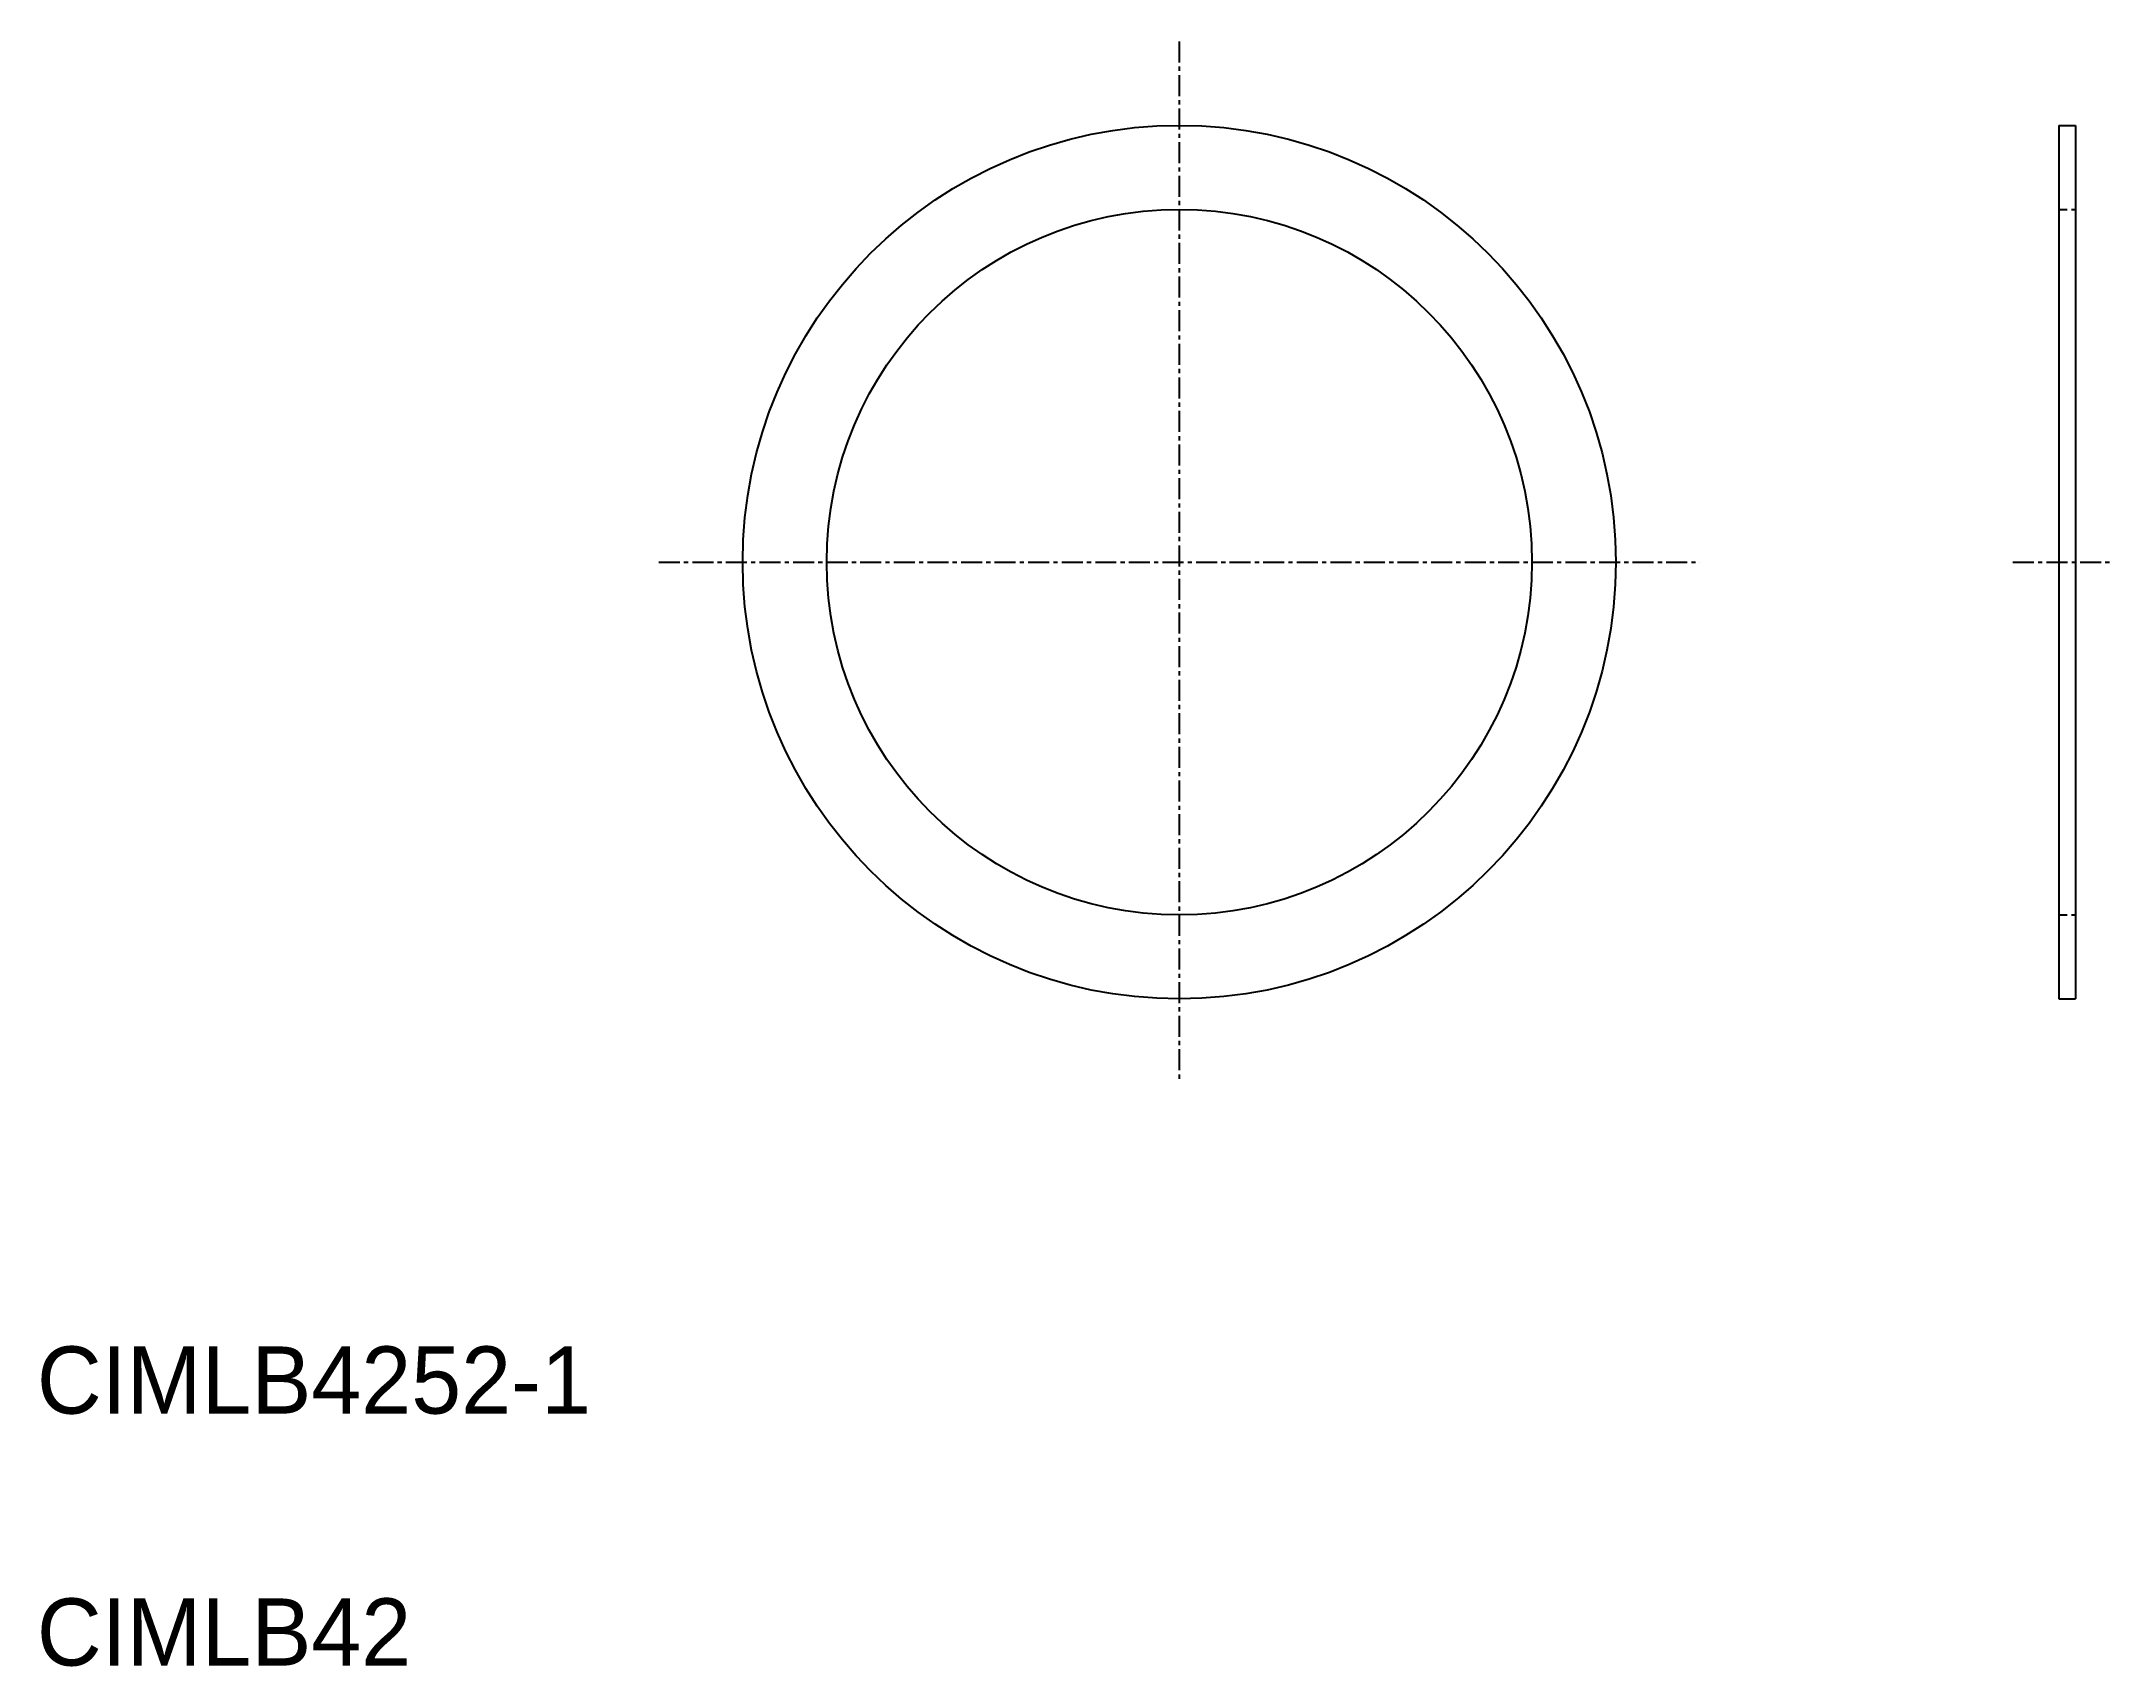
# Model space of a CAD drawing. Extents: x 10 to 134, y 10 to 107.
import ezdxf

# ---------------------------------------------------------------- set-up
doc = ezdxf.new("R2010")
doc.units = 0
doc.linetypes.add('CENTER', pattern=[2, 1.25, -0.25, 0.25, -0.25])
doc.linetypes.add('DASHED', pattern=[0.75, 0.5, -0.25])
doc.layers.get('0').update_dxf_attribs({"linetype": 'CONTINUOUS'})
doc.layers.add('CENTER', color=1, linetype='CENTER')

msp = doc.modelspace()

# ---------------------------------------------------------------- linework, layer by layer
at = {"color": 7, "linetype": 'CONTINUOUS'}
for p, q in [((130.42, 101.69), (130.42, 49.69)), ((130.42, 101.69), (131.42, 101.69)), ((131.42, 101.69), (131.42, 49.69)), ((130.42, 49.69), (131.42, 49.69))]:
    msp.add_line(p, q, dxfattribs=at)
at = {"color": 3, "linetype": 'DASHED'}
for p, q in [((130.42, 96.69), (131.42, 96.69)), ((130.42, 54.69), (131.42, 54.69))]:
    msp.add_line(p, q, dxfattribs=at)
msp.add_line((130.42, 75.69), (130.42, 75.69))
at = {"color": 7, "linetype": 'CONTINUOUS'}
for radius in [26, 21]:
    msp.add_circle((78.04, 75.69), radius, dxfattribs=at)
at = {"layer": 'CENTER', "color": 1, "linetype": 'CENTER'}
for p, q in [((78.04, 106.69), (78.04, 44.69)), ((47.04, 75.69), (109.04, 75.69)), ((127.69, 75.69), (133.68, 75.69))]:
    msp.add_line(p, q, dxfattribs=at)

# ---------------------------------------------------------------- texts
at = {"color": 7, "linetype": 'CONTINUOUS'}
for s, p in [('CIMLB4252-1', (10, 25)), ('CIMLB42', (10, 10))]:
    msp.add_text(s, height=4, dxfattribs=at).set_placement(p)

doc.saveas('drawing.dxf')
